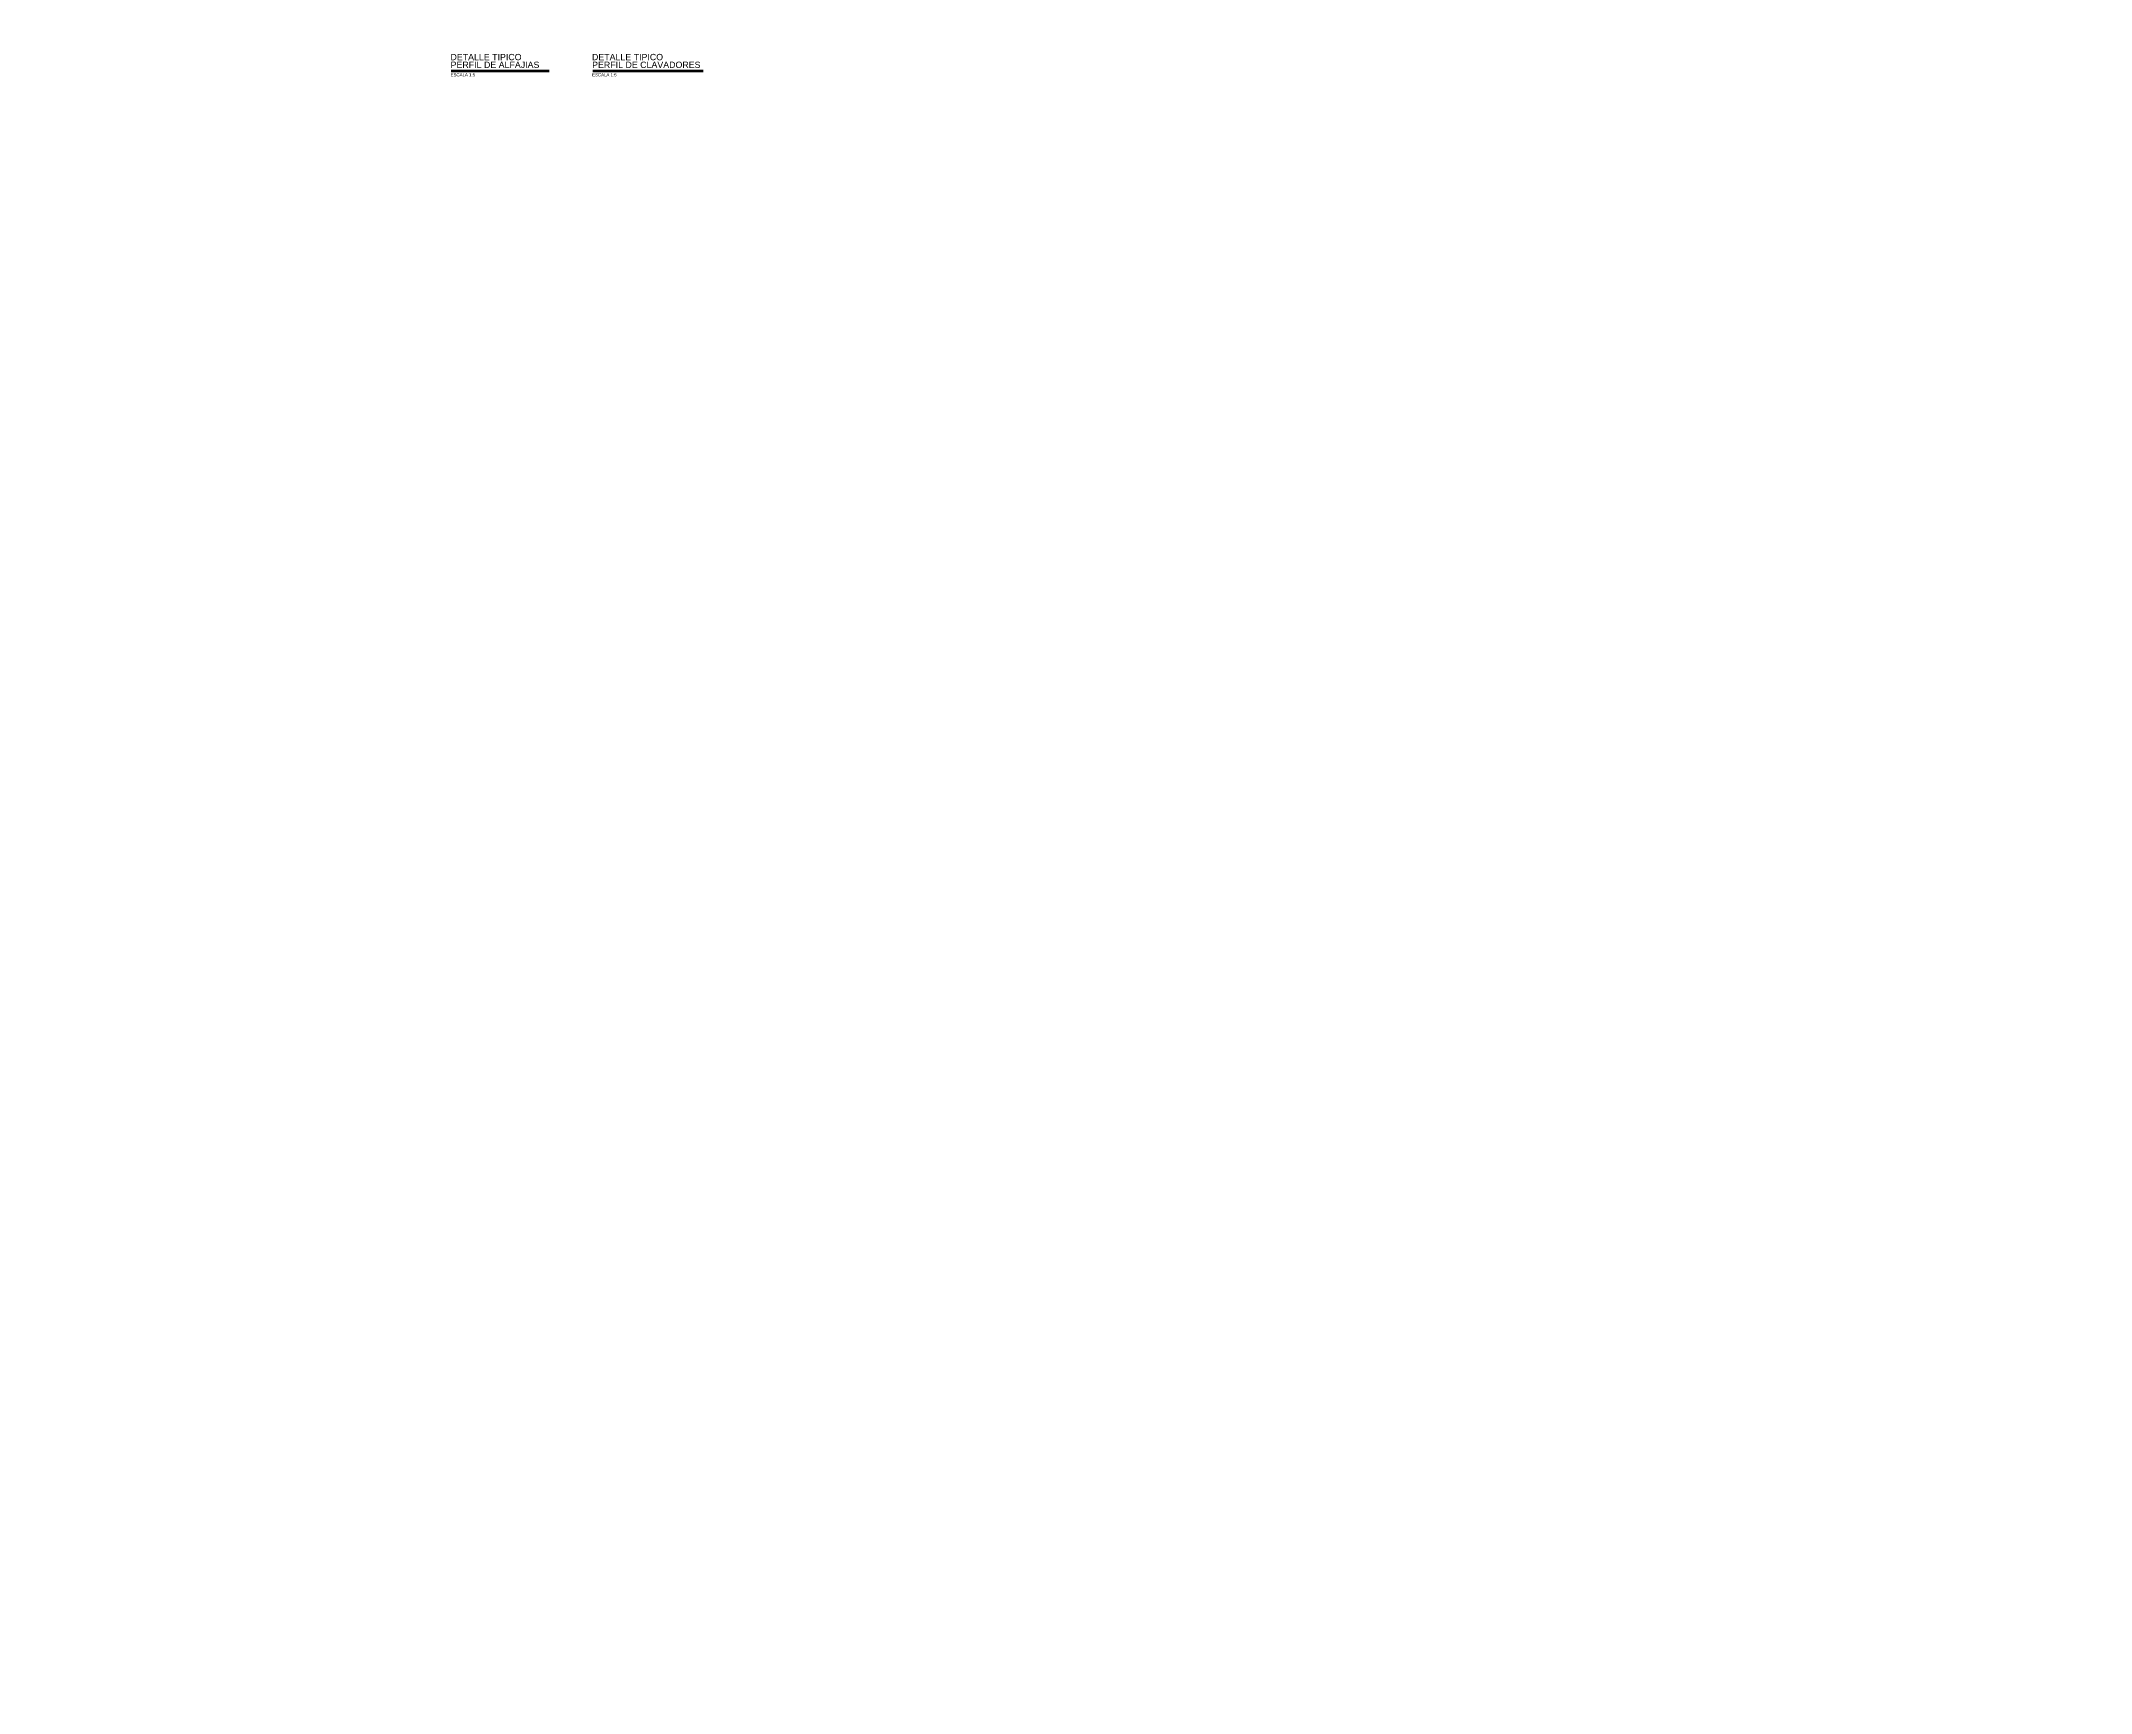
# Model space of a CAD drawing. Header units: millimetres. Extents: x 19458 to 19711, y 4351 to 4752.
# Drawn here: x 19534.08 to 19540.57, y 4507.64 to 4512.87 of the extents above; entities that cross this region are included whole.
import ezdxf
from ezdxf.enums import TextEntityAlignment as Align

# ---------------------------------------------------------------- set-up
doc = ezdxf.new("R2010")
doc.units = ezdxf.units.MM
for name, color, linetype in [('cotas', 1, 'Continuous'), ('cotas @ 300', 1, 'Continuous'), ('cotas @ 400', 1, 'Continuous'), ('cotas @ 500', 1, 'Continuous'), ('TEXTOS TITULOS @ 0.05', 3, 'Continuous')]:
    doc.layers.add(name, color=color, linetype=linetype)
doc.styles.add('century gothic', font='GOTHIC.TTF')
doc.styles.add('COTAS SMC', font='GOTHIC.TTF')
doc.styles.add('NOTAS', font='GOTHIC.TTF')
doc.styles.add('SMCtitulos', font='sanss___.ttf')
doc.dimstyles.new('ANOTATIVE 100 SMCONSTRUCCIONES', dxfattribs={"dimscale": 0, "dimtxt": 0.18, "dimasz": 0.15, "dimexe": 0.18, "dimexo": 0.09, "dimgap": 0.1, "dimtad": 1, "dimzin": 0, "dimdsep": 46, "dimtxsty": 'century gothic', "dimblk1": 'FLECHA1', "dimblk2": 'FLECHA1', "dimsah": 1, "dimcen": 0.18, "dimdle": 0.075, "dimclrd": 1, "dimclre": 1, "dimclrt": 2, "dimaunit": 1, "dimadec": 0, "dimazin": 0, "dimtfac": 0.75, "dimtix": 1, "dimtmove": 2, "dimatfit": 3, "dimfxl": 0.09, "dimtvp": 1.5, "dimtfill": 1, "dimtolj": 1, "dimtzin": 0, "dimarcsym": 0})
doc.dimstyles.new('PIES SMCONSTRUCCIONES', dxfattribs={"dimscale": 0, "dimtxt": 0.18, "dimasz": 0.2, "dimexe": 0.18, "dimexo": 0, "dimgap": 0.1, "dimtad": 1, "dimdec": 0, "dimlfac": 39.370079, "dimzin": 0, "dimdsep": 46, "dimlunit": 4, "dimtxsty": 'COTAS SMC', "dimblk1": 'FLECHA1', "dimblk2": 'FLECHA1', "dimsah": 1, "dimcen": 0.2, "dimdle": 0.075, "dimclrd": 1, "dimclre": 1, "dimclrt": 2, "dimaunit": 1, "dimadec": 0, "dimazin": 0, "dimtfac": 0.75, "dimtdec": 0, "dimtix": 1, "dimtmove": 2, "dimatfit": 3, "dimfxl": 0.09, "dimtvp": 1.5, "dimtfill": 1, "dimtolj": 1, "dimtzin": 0, "dimarcsym": 0})

# ---------------------------------------------------------------- blocks, each defined once
blk = doc.blocks.new('FLECHA1')
at = {"color": 4}
blk.add_line((-0.246176, -0.248081), (0.248081, 0.25), dxfattribs=at)
at = {"color": 1}
blk.add_line((-1, 0), (0.496162, 0), dxfattribs=at)
blk = doc.blocks.new('*D693')
at = {"layer": 'cotas', "color": 1, "lineweight": -2, "transparency": 16777216}
for p, q in [((19614.326, 4625.8448), (19614.326, 4700.8448)), ((19570.9836, 4550.8448), (19524.326, 4550.8448)), ((19614.326, 4548.4298), (19614.326, 4550.8448)), ((19570.5339, 4548.4298), (19524.326, 4548.4298)), ((19614.326, 4473.4298), (19614.326, 4398.4298))]:
    blk.add_line(p, q, dxfattribs=at)
at = {"layer": 'Defpoints', "color": 0, "transparency": 16777216}
for p in [(19614.326, 4550.8448), (19615.9836, 4550.8448), (19615.5339, 4548.4298)]:
    blk.add_point(p, dxfattribs=at)
at = {"layer": 'cotas', "color": 1, "lineweight": -2, "transparency": 16777216, "xscale": 75, "yscale": 75, "zscale": 75}
for p, rotation in [((19614.326, 4550.8448), 270), ((19614.326, 4548.4298), 90)]:
    blk.add_blockref('FLECHA1', p, dxfattribs=dict(at, rotation=rotation))
at = {"layer": 'cotas', "color": 2, "transparency": 16777216, "insert": (19517.3376, 4549.6373), "char_height": 90, "attachment_point": 5, "rotation": 90, "style": 'century gothic', "bg_fill": 3, "box_fill_scale": 1.1, "bg_fill_color": 256, "bg_fill_true_color": 13158600, "bg_fill_transparency": 0}
blk.add_mtext('\\A1;2.42', dxfattribs=at)
blk = doc.blocks.new('*D739')
at = {"layer": 'cotas', "color": 1, "lineweight": -2, "transparency": 16777216}
for p, q in [((19614.326, 4595.8448), (19614.326, 4640.8448)), ((19588.9836, 4550.8448), (19560.326, 4550.8448)), ((19614.326, 4548.4298), (19614.326, 4550.8448)), ((19588.5339, 4548.4298), (19560.326, 4548.4298)), ((19614.326, 4503.4298), (19614.326, 4458.4298))]:
    blk.add_line(p, q, dxfattribs=at)
at = {"layer": 'Defpoints', "color": 0, "transparency": 16777216}
for p in [(19614.326, 4550.8448), (19615.9836, 4550.8448), (19615.5339, 4548.4298)]:
    blk.add_point(p, dxfattribs=at)
at = {"layer": 'cotas', "color": 1, "lineweight": -2, "transparency": 16777216, "xscale": 45, "yscale": 45, "zscale": 45}
for p, rotation in [((19614.326, 4550.8448), 270), ((19614.326, 4548.4298), 90)]:
    blk.add_blockref('FLECHA1', p, dxfattribs=dict(at, rotation=rotation))
at = {"layer": 'cotas', "color": 2, "transparency": 16777216, "insert": (19556.133, 4549.6373), "char_height": 54, "attachment_point": 5, "rotation": 90, "style": 'century gothic', "bg_fill": 3, "box_fill_scale": 1.1, "bg_fill_color": 256, "bg_fill_true_color": 13158600, "bg_fill_transparency": 0}
blk.add_mtext('\\A1;2.42', dxfattribs=at)
blk = doc.blocks.new('*D745')
at = {"layer": 'cotas', "color": 1, "lineweight": -2, "transparency": 16777216}
for p, q in [((19614.326, 4610.8448), (19614.326, 4670.8448)), ((19579.9836, 4550.8448), (19542.326, 4550.8448)), ((19614.326, 4548.4298), (19614.326, 4550.8448)), ((19579.5339, 4548.4298), (19542.326, 4548.4298)), ((19614.326, 4488.4298), (19614.326, 4428.4298))]:
    blk.add_line(p, q, dxfattribs=at)
at = {"layer": 'Defpoints', "color": 0, "transparency": 16777216}
for p in [(19614.326, 4550.8448), (19615.9836, 4550.8448), (19615.5339, 4548.4298)]:
    blk.add_point(p, dxfattribs=at)
at = {"layer": 'cotas', "color": 1, "lineweight": -2, "transparency": 16777216, "xscale": 60, "yscale": 60, "zscale": 60}
for p, rotation in [((19614.326, 4550.8448), 270), ((19614.326, 4548.4298), 90)]:
    blk.add_blockref('FLECHA1', p, dxfattribs=dict(at, rotation=rotation))
at = {"layer": 'cotas', "color": 2, "transparency": 16777216, "insert": (19536.7353, 4549.6373), "char_height": 72, "attachment_point": 5, "rotation": 90, "style": 'century gothic', "bg_fill": 3, "box_fill_scale": 1.1, "bg_fill_color": 256, "bg_fill_true_color": 13158600, "bg_fill_transparency": 0}
blk.add_mtext('\\A1;2.42', dxfattribs=at)
blk = doc.blocks.new('*D748')
at = {"layer": 'cotas', "color": 1, "lineweight": -2, "transparency": 16777216}
for p, q in [((19620.0128, 4651.7533), (19620.0128, 4751.7533)), ((19620.4168, 4551.7533), (19530.0128, 4551.7533)), ((19620.0128, 4550.5333), (19620.0128, 4551.7533)), ((19620.4168, 4550.5333), (19530.0128, 4550.5333)), ((19620.0128, 4450.5333), (19620.0128, 4350.5333))]:
    blk.add_line(p, q, dxfattribs=at)
at = {"layer": 'Defpoints', "color": 0, "transparency": 16777216}
for p in [(19620.0128, 4551.7533), (19620.4168, 4551.7533), (19620.4168, 4550.5333)]:
    blk.add_point(p, dxfattribs=at)
at = {"layer": 'cotas', "color": 1, "lineweight": -2, "transparency": 16777216, "xscale": 100, "yscale": 100, "zscale": 100}
for p, rotation in [((19620.0128, 4551.7533), 270), ((19620.0128, 4550.5333), 90)]:
    blk.add_blockref('FLECHA1', p, dxfattribs=dict(at, rotation=rotation))
at = {"layer": 'cotas', "color": 2, "transparency": 16777216, "insert": (19523.8809, 4551.1433), "char_height": 90, "attachment_point": 5, "rotation": 90, "style": 'COTAS SMC', "bg_fill": 3, "box_fill_scale": 1.1, "bg_fill_color": 256, "bg_fill_true_color": 13158600, "bg_fill_transparency": 0}
blk.add_mtext("\\A1;4'", dxfattribs=at)
blk = doc.blocks.new('*D798')
at = {"layer": 'cotas', "color": 1, "lineweight": -2, "transparency": 16777216}
for p, q in [((19620.0128, 4631.7533), (19620.0128, 4711.7533)), ((19620.4168, 4551.7533), (19548.0128, 4551.7533)), ((19620.0128, 4550.5333), (19620.0128, 4551.7533)), ((19620.4168, 4550.5333), (19548.0128, 4550.5333)), ((19620.0128, 4470.5333), (19620.0128, 4390.5333))]:
    blk.add_line(p, q, dxfattribs=at)
at = {"layer": 'Defpoints', "color": 0, "transparency": 16777216}
for p in [(19620.0128, 4551.7533), (19620.4168, 4551.7533), (19620.4168, 4550.5333)]:
    blk.add_point(p, dxfattribs=at)
at = {"layer": 'cotas', "color": 1, "lineweight": -2, "transparency": 16777216, "xscale": 80, "yscale": 80, "zscale": 80}
for p, rotation in [((19620.0128, 4551.7533), 270), ((19620.0128, 4550.5333), 90)]:
    blk.add_blockref('FLECHA1', p, dxfattribs=dict(at, rotation=rotation))
at = {"layer": 'cotas', "color": 2, "transparency": 16777216, "insert": (19543.1073, 4551.1433), "char_height": 72, "attachment_point": 5, "rotation": 90, "style": 'COTAS SMC', "bg_fill": 3, "box_fill_scale": 1.1, "bg_fill_color": 256, "bg_fill_true_color": 13158600, "bg_fill_transparency": 0}
blk.add_mtext("\\A1;4'", dxfattribs=at)
blk = doc.blocks.new('*U172')
at = {"color": 2}
blk.add_line((0, 0.05), (6.19, 0.05), dxfattribs=at)
at = {"color": 250}
blk.add_line((0, 0), (6.19, 0), dxfattribs=at)
at = {"color": 7}
blk.add_line((0, -0.05), (6.19, -0.05), dxfattribs=at)
at = {"color": 0, "linetype": 'ByBlock', "lineweight": -2, "style": 'NOTAS'}
for tag, p in [('1TITLE', (0.03, 1.01)), ('2TITLE', (-0.04, 0.18))]:
    blk.add_attdef(tag, p, '', height=0.3, dxfattribs=at)
blk.add_attdef('SCALE', text='', height=0.18, dxfattribs=at).set_placement((-0.04, -0.15), align=Align.TOP_LEFT)
blk = doc.blocks.new('*U924')
at = {"color": 2}
blk.add_line((0, 0.05), (6.99, 0.05), dxfattribs=at)
at = {"color": 250}
blk.add_line((0, 0), (6.99, 0), dxfattribs=at)
at = {"color": 7}
blk.add_line((0, -0.05), (6.99, -0.05), dxfattribs=at)
at = {"color": 0, "linetype": 'ByBlock', "lineweight": -2, "style": 'NOTAS'}
for tag, p in [('1TITLE', (0.03, 1.01)), ('2TITLE', (-0.04, 0.18))]:
    blk.add_attdef(tag, p, '', height=0.3, dxfattribs=at)
blk.add_attdef('SCALE', text='', height=0.18, dxfattribs=at).set_placement((-0.04, -0.15), align=Align.TOP_LEFT)
blk = doc.blocks.new('*U930')
at = {"layer": 'cotas @ 500'}
dim = blk.add_linear_dim(base=(19614.3260382735, 4550.8448237801), p1=(19615.5338597089, 4548.4298237801), p2=(19615.9836080801, 4550.8448237801), angle=90, dimstyle='ANOTATIVE 100 SMCONSTRUCCIONES', override={"dimscale": 500, "dimtix": 1, "dimtofl": 1, "dimtmove": 1, "dimatfit": 1}, dxfattribs=at)
dim.commit()
dim.dimension.update_dxf_attribs({"geometry": '*D693', "text_midpoint": (19517.3375950376, 4549.6373237801)})
at = {"layer": 'cotas @ 300'}
dim = blk.add_linear_dim(base=(19614.3260382735, 4550.8448237801), p1=(19615.5338597089, 4548.4298237801), p2=(19615.9836080801, 4550.8448237801), angle=90, dimstyle='ANOTATIVE 100 SMCONSTRUCCIONES', override={"dimscale": 300, "dimtix": 1, "dimtofl": 1, "dimtmove": 1, "dimatfit": 1}, dxfattribs=at)
dim.commit()
dim.dimension.update_dxf_attribs({"geometry": '*D739', "text_midpoint": (19556.132972332, 4549.6373237801)})
at = {"layer": 'cotas @ 400'}
dim = blk.add_linear_dim(base=(19614.3260382735, 4550.8448237801), p1=(19615.5338597089, 4548.4298237801), p2=(19615.9836080801, 4550.8448237801), angle=90, dimstyle='ANOTATIVE 100 SMCONSTRUCCIONES', override={"dimscale": 400, "dimtix": 1, "dimtofl": 1, "dimtmove": 1, "dimatfit": 1}, dxfattribs=at)
dim.commit()
dim.dimension.update_dxf_attribs({"geometry": '*D745', "text_midpoint": (19536.7352836848, 4549.6373237801)})
blk = doc.blocks.new('*U932')
at = {"layer": 'cotas @ 500'}
dim = blk.add_linear_dim(base=(19620.0128, 4551.7533), p1=(19620.4168, 4550.5333), p2=(19620.4168, 4551.7533), angle=90, dimstyle='PIES SMCONSTRUCCIONES', override={"dimscale": 500, "dimtix": 1, "dimtofl": 1, "dimtmove": 2, "dimatfit": 3}, dxfattribs=at)
dim.commit()
dim.dimension.update_dxf_attribs({"geometry": '*D748', "text_midpoint": (19523.8809, 4551.1433)})
at = {"layer": 'cotas @ 400'}
dim = blk.add_linear_dim(base=(19620.0128, 4551.7533), p1=(19620.4168, 4550.5333), p2=(19620.4168, 4551.7533), angle=90, dimstyle='PIES SMCONSTRUCCIONES', override={"dimscale": 400, "dimtix": 1, "dimtofl": 1, "dimtmove": 2, "dimatfit": 3}, dxfattribs=at)
dim.commit()
dim.dimension.update_dxf_attribs({"geometry": '*D798', "text_midpoint": (19543.1073, 4551.1433)})

msp = doc.modelspace()

# ---------------------------------------------------------------- block references
at = {"layer": 'cotas'}
msp.add_blockref('*U930', (0, 0), dxfattribs=at)

# ---------------------------------------------------------------- next in the draw order: block references
msp.add_blockref('*U932', (0, 0), dxfattribs=at)

# ---------------------------------------------------------------- next in the draw order: block references
at = {"layer": 'TEXTOS TITULOS @ 0.05'}
ref = msp.add_blockref('*U172', (19535.3768, 4512.7782), dxfattribs=dict(at, xscale=0.05, yscale=0.05, zscale=0.05))
ref.add_attrib('1TITLE', 'DETALLE TIPICO', (19535.3741, 4512.8119), dxfattribs={"layer": '0', "color": 0, "linetype": 'ByBlock', "lineweight": -2, "height": 0.02, "style": 'SMCtitulos'})
ref.add_attrib('2TITLE', 'PERFIL DE ALFAJIAS', (19535.3746, 4512.7873), dxfattribs={"layer": '0', "color": 0, "linetype": 'ByBlock', "lineweight": -2, "height": 0.02, "style": 'SMCtitulos'})
ref.add_attrib('SCALE', 'ESCALA 1:5', dxfattribs={"layer": '0', "color": 0, "linetype": 'ByBlock', "lineweight": -2, "height": 0.01, "style": 'NOTAS'}).set_placement((19535.3746, 4512.7709), align=Align.TOP_LEFT)
ref = msp.add_blockref('*U924', (19535.8246, 4512.7782), dxfattribs=dict(at, xscale=0.05, yscale=0.05, zscale=0.05))
ref.add_attrib('1TITLE', 'DETALLE TIPICO', (19535.822, 4512.8119), dxfattribs={"layer": '0', "color": 0, "linetype": 'ByBlock', "lineweight": -2, "height": 0.02, "style": 'SMCtitulos'})
ref.add_attrib('2TITLE', 'PERFIL DE CLAVADORES', (19535.8225, 4512.7873), dxfattribs={"layer": '0', "color": 0, "linetype": 'ByBlock', "lineweight": -2, "height": 0.02, "style": 'SMCtitulos'})
ref.add_attrib('SCALE', 'ESCALA 1:5', dxfattribs={"layer": '0', "color": 0, "linetype": 'ByBlock', "lineweight": -2, "height": 0.01, "style": 'NOTAS'}).set_placement((19535.8225, 4512.7709), align=Align.TOP_LEFT)

doc.saveas('drawing.dxf')
